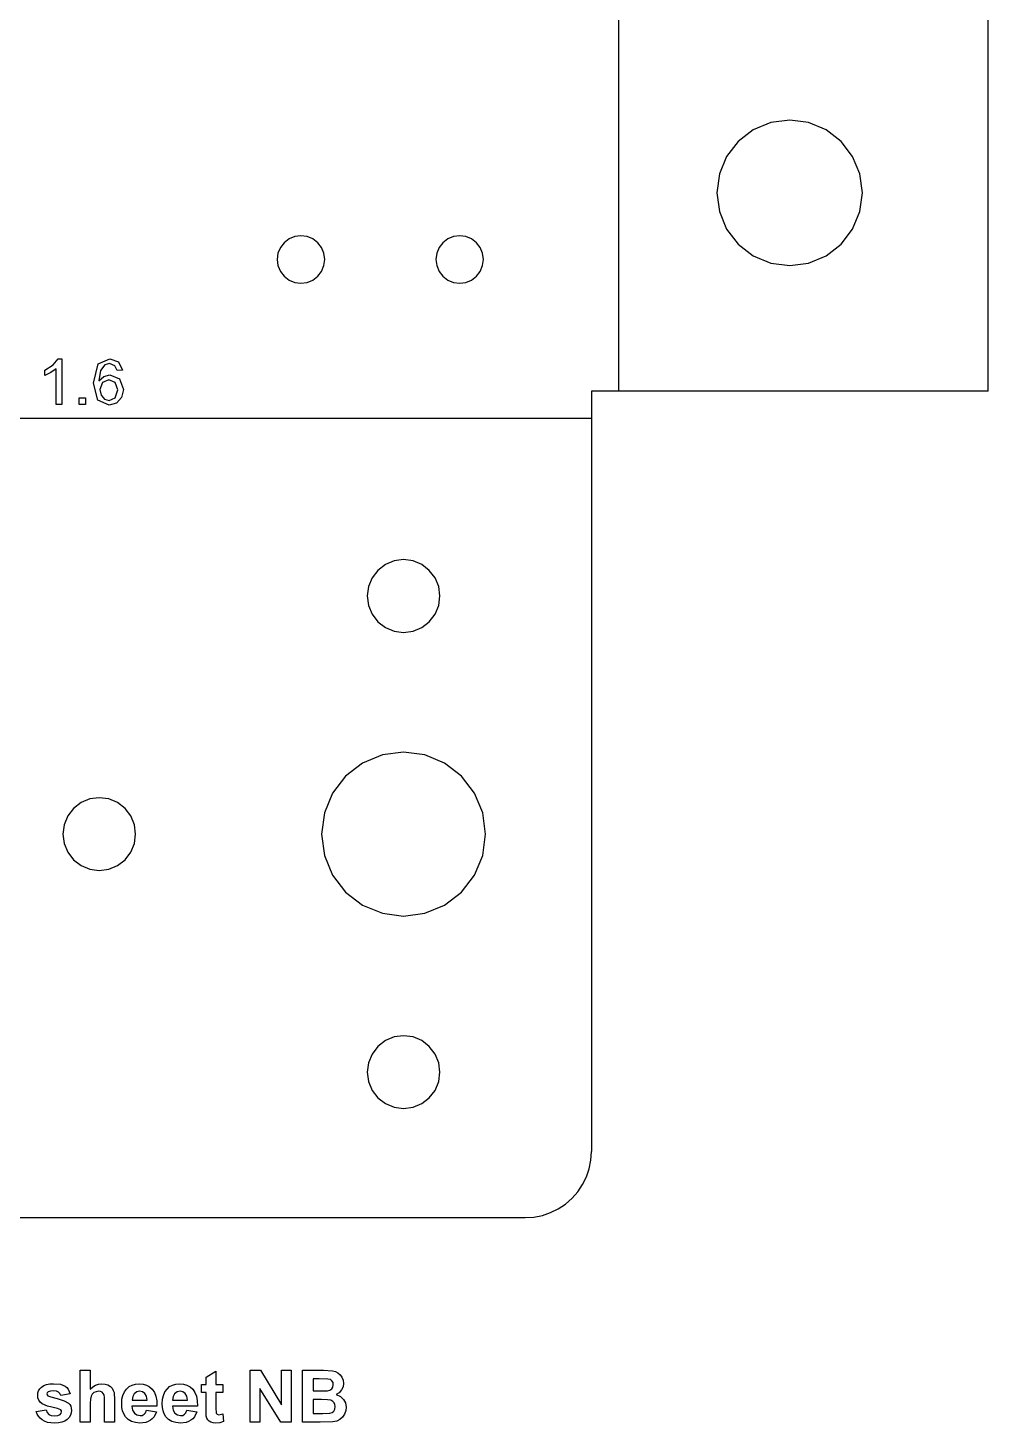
# Model space of a CAD drawing. Header units: millimetres. Extents: x -200 to 3600, y -1100 to 300.
# Drawn here: x -35.1 to 37.5, y -941.4 to -835.9 of the extents above; entities that cross this region are included whole.
import ezdxf

# ---------------------------------------------------------------- set-up
doc = ezdxf.new("R2010")
doc.units = ezdxf.units.MM
doc.layers.add('Layer0', color=7, linetype='CONTINUOUS', true_color=0xffffff)
doc.layers.add('Mild Steel 2.5mm', color=7, linetype='CONTINUOUS', true_color=0xffffff)

msp = doc.modelspace()

# ---------------------------------------------------------------- linework, layer by layer
at = {"layer": 'Layer0'}
for p, q in [((9.59, -413.38), (9.59, -863.38)), ((37.53, -863.38), (37.53, -413.38)), ((19.78, -843.61), (18.64, -844.49)), ((21.1, -843.06), (19.78, -843.61)), ((22.53, -842.88), (21.1, -843.06)), ((23.95, -843.06), (22.53, -842.88)), ((25.28, -843.61), (23.95, -843.06)), ((26.42, -844.49), (25.28, -843.61)), ((18.64, -844.49), (17.76, -845.63)), ((27.29, -845.63), (26.42, -844.49)), ((17.76, -845.63), (17.22, -846.95)), ((27.84, -846.95), (27.29, -845.63)), ((17.22, -846.95), (17.03, -848.38)), ((28.03, -848.38), (27.84, -846.95)), ((17.03, -848.38), (17.22, -849.8)), ((27.84, -849.8), (28.03, -848.38)), ((17.22, -849.8), (17.76, -851.13)), ((27.29, -851.13), (27.84, -849.8)), ((17.76, -851.13), (18.64, -852.27)), ((26.42, -852.27), (27.29, -851.13)), ((-15.69, -852.15), (-15.97, -852.52)), ((-15.31, -851.86), (-15.69, -852.15)), ((-14.88, -851.68), (-15.31, -851.86)), ((-14.41, -851.62), (-14.88, -851.68)), ((-13.95, -851.68), (-14.41, -851.62)), ((-13.51, -851.86), (-13.95, -851.68)), ((-13.14, -852.15), (-13.51, -851.86)), ((-12.86, -852.52), (-13.14, -852.15)), ((-3.69, -852.15), (-3.97, -852.52)), ((-3.31, -851.86), (-3.69, -852.15)), ((-2.88, -851.68), (-3.31, -851.86)), ((-2.41, -851.62), (-2.88, -851.68)), ((-1.95, -851.68), (-2.41, -851.62)), ((-1.51, -851.86), (-1.95, -851.68)), ((-1.14, -852.15), (-1.51, -851.86)), ((-0.86, -852.52), (-1.14, -852.15)), ((18.64, -852.27), (19.78, -853.14)), ((25.28, -853.14), (26.42, -852.27)), ((-16.15, -852.95), (-16.21, -853.42)), ((-15.97, -852.52), (-16.15, -852.95)), ((-12.68, -852.95), (-12.86, -852.52)), ((-12.61, -853.42), (-12.68, -852.95)), ((-4.15, -852.95), (-4.21, -853.42)), ((-3.97, -852.52), (-4.15, -852.95)), ((-0.68, -852.95), (-0.86, -852.52)), ((-0.61, -853.42), (-0.68, -852.95)), ((19.78, -853.14), (21.1, -853.69)), ((23.95, -853.69), (25.28, -853.14)), ((-16.21, -853.42), (-16.15, -853.88)), ((-16.15, -853.88), (-15.97, -854.32)), ((-15.97, -854.32), (-15.69, -854.69)), ((-13.14, -854.69), (-12.86, -854.32)), ((-12.86, -854.32), (-12.68, -853.88)), ((-12.68, -853.88), (-12.61, -853.42)), ((-4.21, -853.42), (-4.15, -853.88)), ((-4.15, -853.88), (-3.97, -854.32)), ((-3.97, -854.32), (-3.69, -854.69)), ((-1.14, -854.69), (-0.86, -854.32)), ((-0.86, -854.32), (-0.68, -853.88)), ((-0.68, -853.88), (-0.61, -853.42)), ((21.1, -853.69), (22.53, -853.88)), ((22.53, -853.88), (23.95, -853.69)), ((-15.69, -854.69), (-15.31, -854.98)), ((-15.31, -854.98), (-14.88, -855.16)), ((-14.88, -855.16), (-14.41, -855.22)), ((-14.41, -855.22), (-13.95, -855.16)), ((-13.95, -855.16), (-13.51, -854.98)), ((-13.51, -854.98), (-13.14, -854.69)), ((-3.69, -854.69), (-3.31, -854.98)), ((-3.31, -854.98), (-2.88, -855.16)), ((-2.88, -855.16), (-2.41, -855.22)), ((-2.41, -855.22), (-1.95, -855.16)), ((-1.95, -855.16), (-1.51, -854.98)), ((-1.51, -854.98), (-1.14, -854.69)), ((-33.77, -861.78), (-33.15, -861.38)), ((-33.77, -862.19), (-33.77, -861.78)), ((-32.92, -861.68), (-33.32, -861.97)), ((-33.15, -861.38), (-32.77, -860.92)), ((-32.92, -864.38), (-32.92, -861.68)), ((-32.77, -860.92), (-32.5, -860.92)), ((-32.5, -860.92), (-32.5, -864.38)), ((-30.1, -862.77), (-29.73, -861.31)), ((-29.73, -861.31), (-28.87, -860.92)), ((-29.56, -861.81), (-29.68, -862.6)), ((-29.25, -861.38), (-29.56, -861.81)), ((-28.89, -861.27), (-29.25, -861.38)), ((-28.47, -861.45), (-28.89, -861.27)), ((-28.87, -860.92), (-28.2, -861.15)), ((-28.31, -861.81), (-28.47, -861.45)), ((-27.89, -861.78), (-28.31, -861.81)), ((-28.2, -861.15), (-27.89, -861.78)), ((-33.32, -861.97), (-33.77, -862.19)), ((-29.77, -864.05), (-30.1, -862.77)), ((-29.68, -862.6), (-29.31, -862.26)), ((-29.42, -862.72), (-29.62, -863.26)), ((-28.93, -862.52), (-29.42, -862.72)), ((-29.31, -862.26), (-28.85, -862.14)), ((-28.45, -862.72), (-28.93, -862.52)), ((-28.85, -862.14), (-28.13, -862.45)), ((-28.26, -863.28), (-28.45, -862.72)), ((-28.13, -862.45), (-27.83, -863.26)), ((-31.18, -864.38), (-31.18, -863.89)), ((-31.18, -863.89), (-30.7, -863.89)), ((-30.7, -863.89), (-30.7, -864.38)), ((-29.62, -863.26), (-29.52, -863.68)), ((-29.52, -863.68), (-29.26, -863.98)), ((-28.91, -864.09), (-28.45, -863.87)), ((-28.45, -863.87), (-28.26, -863.28)), ((-27.97, -863.86), (-28.35, -864.29)), ((-27.83, -863.26), (-27.97, -863.86)), ((7.54, -863.38), (7.54, -865.42)), ((9.59, -863.38), (7.54, -863.38)), ((37.53, -863.38), (9.59, -863.38)), ((-32.5, -864.38), (-32.92, -864.38)), ((-30.7, -864.38), (-31.18, -864.38)), ((-28.91, -864.43), (-29.77, -864.05)), ((-29.26, -863.98), (-28.91, -864.09)), ((-28.35, -864.29), (-28.91, -864.43)), ((-100.86, -865.42), (7.54, -865.42)), ((7.54, -865.42), (7.54, -920.86)), ((-8.03, -876.48), (-8.6, -876.92)), ((-7.37, -876.2), (-8.03, -876.48)), ((-6.66, -876.11), (-7.37, -876.2)), ((-5.94, -876.2), (-6.66, -876.11)), ((-5.28, -876.48), (-5.94, -876.2)), ((-4.71, -876.92), (-5.28, -876.48)), ((-9.04, -877.49), (-9.31, -878.15)), ((-8.6, -876.92), (-9.04, -877.49)), ((-4.27, -877.49), (-4.71, -876.92)), ((-4, -878.15), (-4.27, -877.49)), ((-9.31, -878.15), (-9.41, -878.86)), ((-3.91, -878.86), (-4, -878.15)), ((-9.41, -878.86), (-9.31, -879.57)), ((-9.31, -879.57), (-9.04, -880.24)), ((-4.27, -880.24), (-4, -879.57)), ((-4, -879.57), (-3.91, -878.86)), ((-9.04, -880.24), (-8.6, -880.81)), ((-8.6, -880.81), (-8.03, -881.24)), ((-5.28, -881.24), (-4.71, -880.81)), ((-4.71, -880.81), (-4.27, -880.24)), ((-8.03, -881.24), (-7.37, -881.52)), ((-7.37, -881.52), (-6.66, -881.61)), ((-6.66, -881.61), (-5.94, -881.52)), ((-5.94, -881.52), (-5.28, -881.24)), ((-8.26, -890.87), (-9.76, -891.49)), ((-6.66, -890.66), (-8.26, -890.87)), ((-5.05, -890.87), (-6.66, -890.66)), ((-3.56, -891.49), (-5.05, -890.87)), ((-9.76, -891.49), (-11.04, -892.48)), ((-2.27, -892.48), (-3.56, -891.49)), ((-11.04, -892.48), (-12.03, -893.76)), ((-1.29, -893.76), (-2.27, -892.48)), ((-31.03, -894.48), (-31.6, -894.92)), ((-30.37, -894.2), (-31.03, -894.48)), ((-29.66, -894.11), (-30.37, -894.2)), ((-28.94, -894.2), (-29.66, -894.11)), ((-28.28, -894.48), (-28.94, -894.2)), ((-27.71, -894.92), (-28.28, -894.48)), ((-12.03, -893.76), (-12.64, -895.26)), ((-0.67, -895.26), (-1.29, -893.76)), ((-32.04, -895.49), (-32.31, -896.15)), ((-31.6, -894.92), (-32.04, -895.49)), ((-27.27, -895.49), (-27.71, -894.92)), ((-27, -896.15), (-27.27, -895.49)), ((-12.64, -895.26), (-12.86, -896.86)), ((-0.46, -896.86), (-0.67, -895.26)), ((-32.31, -896.15), (-32.41, -896.86)), ((-26.91, -896.86), (-27, -896.15)), ((-32.41, -896.86), (-32.31, -897.57)), ((-32.31, -897.57), (-32.04, -898.24)), ((-27.27, -898.24), (-27, -897.57)), ((-27, -897.57), (-26.91, -896.86)), ((-12.86, -896.86), (-12.64, -898.47)), ((-0.67, -898.47), (-0.46, -896.86)), ((-32.04, -898.24), (-31.6, -898.81)), ((-27.71, -898.81), (-27.27, -898.24)), ((-12.64, -898.47), (-12.03, -899.96)), ((-1.29, -899.96), (-0.67, -898.47)), ((-31.6, -898.81), (-31.03, -899.24)), ((-31.03, -899.24), (-30.37, -899.52)), ((-30.37, -899.52), (-29.66, -899.61)), ((-29.66, -899.61), (-28.94, -899.52)), ((-28.94, -899.52), (-28.28, -899.24)), ((-28.28, -899.24), (-27.71, -898.81)), ((-12.03, -899.96), (-11.04, -901.25)), ((-2.27, -901.25), (-1.29, -899.96)), ((-11.04, -901.25), (-9.76, -902.23)), ((-3.56, -902.23), (-2.27, -901.25)), ((-9.76, -902.23), (-8.26, -902.85)), ((-8.26, -902.85), (-6.66, -903.06)), ((-6.66, -903.06), (-5.05, -902.85)), ((-5.05, -902.85), (-3.56, -902.23)), ((-7.37, -912.2), (-8.03, -912.48)), ((-6.66, -912.11), (-7.37, -912.2)), ((-5.94, -912.2), (-6.66, -912.11)), ((-5.28, -912.48), (-5.94, -912.2)), ((-9.04, -913.49), (-9.31, -914.15)), ((-8.6, -912.92), (-9.04, -913.49)), ((-8.03, -912.48), (-8.6, -912.92)), ((-4.71, -912.92), (-5.28, -912.48)), ((-4.27, -913.49), (-4.71, -912.92)), ((-4, -914.15), (-4.27, -913.49)), ((-9.31, -914.15), (-9.41, -914.86)), ((-3.91, -914.86), (-4, -914.15)), ((-9.41, -914.86), (-9.31, -915.57)), ((-9.31, -915.57), (-9.04, -916.24)), ((-4.27, -916.24), (-4, -915.57)), ((-4, -915.57), (-3.91, -914.86)), ((-9.04, -916.24), (-8.6, -916.81)), ((-4.71, -916.81), (-4.27, -916.24)), ((-8.6, -916.81), (-8.03, -917.24)), ((-8.03, -917.24), (-7.37, -917.52)), ((-7.37, -917.52), (-6.66, -917.61)), ((-6.66, -917.61), (-5.94, -917.52)), ((-5.94, -917.52), (-5.28, -917.24)), ((-5.28, -917.24), (-4.71, -916.81)), ((7.5, -921.51), (7.54, -920.86)), ((7.37, -922.16), (7.5, -921.51)), ((6.87, -923.36), (7.16, -922.77)), ((7.16, -922.77), (7.37, -922.16)), ((6.08, -924.4), (6.51, -923.9)), ((6.51, -923.9), (6.87, -923.36)), ((5.04, -925.19), (5.59, -924.83)), ((5.59, -924.83), (6.08, -924.4)), ((-95.86, -925.86), (2.54, -925.86)), ((2.54, -925.86), (3.2, -925.82)), ((3.2, -925.82), (3.84, -925.69)), ((3.84, -925.69), (4.46, -925.48)), ((4.46, -925.48), (5.04, -925.19))]:
    msp.add_line(p, q, dxfattribs=at)
at = {"layer": 'Mild Steel 2.5mm'}
for p, q in [((-31.1, -941.33), (-31.1, -937.4)), ((-31.1, -937.4), (-30.34, -937.4)), ((-30.34, -937.4), (-30.34, -938.84)), ((-21.59, -937.91), (-20.84, -937.47)), ((-20.84, -937.47), (-20.84, -938.48)), ((-18.26, -941.33), (-18.26, -937.4)), ((-18.26, -937.4), (-17.48, -937.4)), ((-17.48, -937.4), (-15.88, -940.02)), ((-15.88, -940.02), (-15.88, -937.4)), ((-15.88, -937.4), (-15.14, -937.4)), ((-15.14, -937.4), (-15.14, -941.33)), ((-14.29, -937.4), (-12.72, -937.4)), ((-14.29, -941.33), (-14.29, -937.4)), ((-12.72, -937.4), (-12.03, -937.44)), ((-12.03, -937.44), (-11.81, -937.5)), ((-11.81, -937.5), (-11.62, -937.6)), ((-11.62, -937.6), (-11.45, -937.74)), ((-11.45, -937.74), (-11.31, -937.93)), ((-34.24, -938.95), (-34.15, -938.8)), ((-34.15, -938.8), (-34.02, -938.67)), ((-34.02, -938.67), (-33.85, -938.56)), ((-33.85, -938.56), (-33.65, -938.48)), ((-33.65, -938.48), (-33.4, -938.43)), ((-33.4, -938.43), (-33.11, -938.42)), ((-33.11, -938.42), (-32.6, -938.46)), ((-32.6, -938.46), (-32.4, -938.52)), ((-32.4, -938.52), (-32.24, -938.61)), ((-32.24, -938.61), (-32.11, -938.71)), ((-32.11, -938.71), (-32, -938.84)), ((-30.34, -938.84), (-30.15, -938.66)), ((-30.15, -938.66), (-29.94, -938.52)), ((-29.94, -938.52), (-29.72, -938.44)), ((-29.72, -938.44), (-29.47, -938.42)), ((-29.47, -938.42), (-29.22, -938.44)), ((-29.22, -938.44), (-29, -938.51)), ((-29, -938.51), (-28.82, -938.62)), ((-28.82, -938.62), (-28.69, -938.76)), ((-28.69, -938.76), (-28.6, -938.92)), ((-27.75, -939.04), (-27.59, -938.82)), ((-27.59, -938.82), (-27.39, -938.64)), ((-27.39, -938.64), (-27.17, -938.52)), ((-27.17, -938.52), (-26.92, -938.44)), ((-26.92, -938.44), (-26.65, -938.42)), ((-26.65, -938.42), (-26.35, -938.44)), ((-26.35, -938.44), (-26.08, -938.52)), ((-26.08, -938.52), (-25.85, -938.65)), ((-25.85, -938.65), (-25.65, -938.84)), ((-24.69, -939.04), (-24.53, -938.82)), ((-24.53, -938.82), (-24.34, -938.64)), ((-24.34, -938.64), (-24.11, -938.52)), ((-24.11, -938.52), (-23.87, -938.44)), ((-23.87, -938.44), (-23.6, -938.42)), ((-23.6, -938.42), (-23.29, -938.44)), ((-23.29, -938.44), (-23.03, -938.52)), ((-23.03, -938.52), (-22.79, -938.65)), ((-22.79, -938.65), (-22.59, -938.84)), ((-21.94, -939.08), (-21.94, -938.48)), ((-21.94, -938.48), (-21.59, -938.48)), ((-21.59, -938.48), (-21.59, -937.91)), ((-20.84, -938.48), (-20.32, -938.48)), ((-20.32, -938.48), (-20.32, -939.08)), ((-15.93, -941.33), (-17.52, -938.77)), ((-17.52, -938.77), (-17.52, -941.33)), ((-13.5, -938.05), (-13.5, -938.96)), ((-13.04, -938.05), (-13.5, -938.05)), ((-12.37, -938.07), (-13.04, -938.05)), ((-12.19, -938.11), (-12.37, -938.07)), ((-12.22, -938.9), (-12.08, -938.81)), ((-12.07, -938.2), (-12.19, -938.11)), ((-12.08, -938.81), (-12, -938.67)), ((-11.99, -938.33), (-12.07, -938.2)), ((-12, -938.67), (-11.97, -938.5)), ((-11.97, -938.5), (-11.99, -938.33)), ((-11.23, -938.65), (-11.34, -938.89)), ((-11.31, -937.93), (-11.22, -938.14)), ((-11.19, -938.39), (-11.23, -938.65)), ((-11.22, -938.14), (-11.19, -938.39)), ((-34.31, -939.29), (-34.29, -939.11)), ((-34.29, -939.49), (-34.31, -939.29)), ((-34.29, -939.11), (-34.24, -938.95)), ((-34.23, -939.66), (-34.29, -939.49)), ((-34.12, -939.81), (-34.23, -939.66)), ((-33.97, -939.93), (-34.12, -939.81)), ((-33.59, -939.11), (-33.61, -939.19)), ((-33.61, -939.19), (-33.59, -939.27)), ((-33.53, -939.04), (-33.59, -939.11)), ((-33.59, -939.27), (-33.54, -939.33)), ((-33.54, -939.33), (-33.31, -939.42)), ((-33.35, -938.98), (-33.53, -939.04)), ((-33.1, -938.96), (-33.35, -938.98)), ((-33.31, -939.42), (-32.83, -939.54)), ((-32.89, -938.98), (-33.1, -938.96)), ((-32.73, -939.05), (-32.89, -938.98)), ((-32.83, -939.54), (-32.32, -939.7)), ((-32.63, -939.15), (-32.73, -939.05)), ((-32.56, -939.3), (-32.63, -939.15)), ((-31.85, -939.17), (-32.56, -939.3)), ((-32.32, -939.7), (-31.99, -939.88)), ((-32, -938.84), (-31.85, -939.17)), ((-31.99, -939.88), (-31.89, -939.99)), ((-30.33, -939.59), (-30.34, -939.9)), ((-30.27, -939.36), (-30.33, -939.59)), ((-30.19, -939.2), (-30.27, -939.36)), ((-30.06, -939.08), (-30.19, -939.2)), ((-29.9, -939.02), (-30.06, -939.08)), ((-29.72, -938.99), (-29.9, -939.02)), ((-29.57, -939.01), (-29.72, -938.99)), ((-29.45, -939.06), (-29.57, -939.01)), ((-29.36, -939.15), (-29.45, -939.06)), ((-29.3, -939.26), (-29.36, -939.15)), ((-29.27, -939.46), (-29.3, -939.26)), ((-29.26, -939.82), (-29.27, -939.46)), ((-29.26, -941.33), (-29.26, -939.82)), ((-28.6, -938.92), (-28.54, -939.09)), ((-28.54, -939.09), (-28.5, -939.66)), ((-28.5, -939.66), (-28.5, -941.33)), ((-27.96, -939.93), (-27.94, -939.59)), ((-27.94, -939.59), (-27.87, -939.3)), ((-27.87, -939.3), (-27.75, -939.04)), ((-27.13, -939.38), (-27.17, -939.66)), ((-27.17, -939.66), (-26.05, -939.66)), ((-27.01, -939.17), (-27.13, -939.38)), ((-26.83, -939.04), (-27.01, -939.17)), ((-26.61, -938.99), (-26.83, -939.04)), ((-26.39, -939.04), (-26.61, -938.99)), ((-26.21, -939.16), (-26.39, -939.04)), ((-26.09, -939.37), (-26.21, -939.16)), ((-26.05, -939.66), (-26.09, -939.37)), ((-25.65, -938.84), (-25.49, -939.07)), ((-25.49, -939.07), (-25.38, -939.37)), ((-25.38, -939.37), (-25.31, -939.72)), ((-25.31, -939.72), (-25.3, -940.12)), ((-24.9, -939.93), (-24.88, -939.59)), ((-24.88, -939.59), (-24.81, -939.3)), ((-24.81, -939.3), (-24.69, -939.04)), ((-24.08, -939.38), (-24.12, -939.66)), ((-24.12, -939.66), (-22.99, -939.66)), ((-23.96, -939.17), (-24.08, -939.38)), ((-23.78, -939.04), (-23.96, -939.17)), ((-23.55, -938.99), (-23.78, -939.04)), ((-23.34, -939.04), (-23.55, -938.99)), ((-23.16, -939.16), (-23.34, -939.04)), ((-23.04, -939.37), (-23.16, -939.16)), ((-22.99, -939.66), (-23.04, -939.37)), ((-22.59, -938.84), (-22.43, -939.07)), ((-22.43, -939.07), (-22.32, -939.37)), ((-22.32, -939.37), (-22.26, -939.72)), ((-22.26, -939.72), (-22.24, -940.12)), ((-21.59, -939.08), (-21.94, -939.08)), ((-21.59, -940.32), (-21.59, -939.08)), ((-20.32, -939.08), (-20.84, -939.08)), ((-20.84, -939.08), (-20.84, -940.23)), ((-13.5, -938.96), (-12.98, -938.96)), ((-13.5, -939.62), (-13.5, -940.67)), ((-12.86, -939.62), (-13.5, -939.62)), ((-12.98, -938.96), (-12.4, -938.95)), ((-12.41, -939.63), (-12.86, -939.62)), ((-12.16, -939.67), (-12.41, -939.63)), ((-12.4, -938.95), (-12.22, -938.9)), ((-12.01, -939.75), (-12.16, -939.67)), ((-11.91, -939.85), (-12.01, -939.75)), ((-11.84, -939.99), (-11.91, -939.85)), ((-11.52, -939.1), (-11.75, -939.24)), ((-11.75, -939.24), (-11.43, -939.38)), ((-11.34, -938.89), (-11.52, -939.1)), ((-11.43, -939.38), (-11.19, -939.6)), ((-11.19, -939.6), (-11.05, -939.87)), ((-11.05, -939.87), (-11, -940.19)), ((-34.42, -940.52), (-33.66, -940.4)), ((-34.35, -940.71), (-34.42, -940.52)), ((-34.25, -940.88), (-34.35, -940.71)), ((-34.13, -941.03), (-34.25, -940.88)), ((-33.56, -940.11), (-33.97, -939.93)), ((-33.66, -940.4), (-33.59, -940.6)), ((-33.59, -940.6), (-33.46, -940.74)), ((-32.82, -940.3), (-33.56, -940.11)), ((-33.46, -940.74), (-33.29, -940.82)), ((-33.29, -940.82), (-33.05, -940.85)), ((-33.05, -940.85), (-32.79, -940.82)), ((-32.56, -940.4), (-32.82, -940.3)), ((-32.79, -940.82), (-32.61, -940.74)), ((-32.61, -940.74), (-32.54, -940.65)), ((-32.52, -940.46), (-32.56, -940.4)), ((-32.54, -940.65), (-32.51, -940.54)), ((-32.51, -940.54), (-32.52, -940.46)), ((-31.84, -940.8), (-31.94, -940.96)), ((-31.89, -939.99), (-31.81, -940.12)), ((-31.77, -940.63), (-31.84, -940.8)), ((-31.81, -940.12), (-31.77, -940.27)), ((-31.77, -940.27), (-31.75, -940.44)), ((-31.75, -940.44), (-31.77, -940.63)), ((-30.34, -939.9), (-30.34, -941.33)), ((-27.94, -940.21), (-27.96, -939.93)), ((-27.89, -940.47), (-27.94, -940.21)), ((-27.8, -940.7), (-27.89, -940.47)), ((-27.68, -940.91), (-27.8, -940.7)), ((-27.47, -941.12), (-27.68, -940.91)), ((-25.3, -940.12), (-27.19, -940.12)), ((-27.19, -940.12), (-27.14, -940.42)), ((-27.14, -940.42), (-27, -940.64)), ((-27, -940.64), (-26.81, -940.78)), ((-26.81, -940.78), (-26.57, -940.83)), ((-26.57, -940.83), (-26.41, -940.81)), ((-26.41, -940.81), (-26.27, -940.73)), ((-26.27, -940.73), (-26.16, -940.61)), ((-26.16, -940.61), (-26.09, -940.42)), ((-26.09, -940.42), (-25.34, -940.55)), ((-25.52, -940.91), (-25.65, -941.06)), ((-25.34, -940.55), (-25.52, -940.91)), ((-24.89, -940.21), (-24.9, -939.93)), ((-24.83, -940.47), (-24.89, -940.21)), ((-24.74, -940.7), (-24.83, -940.47)), ((-24.62, -940.91), (-24.74, -940.7)), ((-24.42, -941.12), (-24.62, -940.91)), ((-22.24, -940.12), (-24.13, -940.12)), ((-24.13, -940.12), (-24.08, -940.42)), ((-24.08, -940.42), (-23.95, -940.64)), ((-23.95, -940.64), (-23.75, -940.78)), ((-23.75, -940.78), (-23.51, -940.83)), ((-23.51, -940.83), (-23.35, -940.81)), ((-23.35, -940.81), (-23.22, -940.73)), ((-23.22, -940.73), (-23.11, -940.61)), ((-23.11, -940.61), (-23.03, -940.42)), ((-23.03, -940.42), (-22.28, -940.55)), ((-22.47, -940.91), (-22.59, -941.06)), ((-22.28, -940.55), (-22.47, -940.91)), ((-21.57, -940.86), (-21.59, -940.32)), ((-21.53, -941.02), (-21.57, -940.86)), ((-20.84, -940.23), (-20.82, -940.64)), ((-20.82, -940.64), (-20.75, -940.73)), ((-20.75, -940.73), (-20.63, -940.77)), ((-20.63, -940.77), (-20.32, -940.7)), ((-20.32, -940.7), (-20.26, -941.28)), ((-13.5, -940.67), (-12.77, -940.67)), ((-12.77, -940.67), (-12.22, -940.64)), ((-12.22, -940.64), (-12.06, -940.59)), ((-12.06, -940.59), (-11.93, -940.49)), ((-11.93, -940.49), (-11.85, -940.34)), ((-11.85, -940.34), (-11.82, -940.15)), ((-11.82, -940.15), (-11.84, -939.99)), ((-11.13, -940.71), (-11.27, -940.94)), ((-11.03, -940.45), (-11.13, -940.71)), ((-11, -940.19), (-11.03, -940.45)), ((-33.97, -941.16), (-34.13, -941.03)), ((-33.79, -941.26), (-33.97, -941.16)), ((-33.57, -941.34), (-33.79, -941.26)), ((-33.33, -941.38), (-33.57, -941.34)), ((-33.05, -941.39), (-33.33, -941.38)), ((-32.75, -941.38), (-33.05, -941.39)), ((-32.49, -941.32), (-32.75, -941.38)), ((-32.26, -941.24), (-32.49, -941.32)), ((-32.08, -941.11), (-32.26, -941.24)), ((-31.94, -940.96), (-32.08, -941.11)), ((-30.34, -941.33), (-31.1, -941.33)), ((-28.5, -941.33), (-29.26, -941.33)), ((-27.22, -941.27), (-27.47, -941.12)), ((-26.92, -941.36), (-27.22, -941.27)), ((-26.58, -941.39), (-26.92, -941.36)), ((-26.15, -941.34), (-26.58, -941.39)), ((-25.96, -941.27), (-26.15, -941.34)), ((-25.79, -941.18), (-25.96, -941.27)), ((-25.65, -941.06), (-25.79, -941.18)), ((-24.17, -941.27), (-24.42, -941.12)), ((-23.87, -941.36), (-24.17, -941.27)), ((-23.52, -941.39), (-23.87, -941.36)), ((-23.09, -941.34), (-23.52, -941.39)), ((-22.91, -941.27), (-23.09, -941.34)), ((-22.74, -941.18), (-22.91, -941.27)), ((-22.59, -941.06), (-22.74, -941.18)), ((-21.46, -941.15), (-21.53, -941.02)), ((-21.36, -941.25), (-21.46, -941.15)), ((-21.22, -941.33), (-21.36, -941.25)), ((-21.05, -941.38), (-21.22, -941.33)), ((-20.85, -941.39), (-21.05, -941.38)), ((-20.54, -941.37), (-20.85, -941.39)), ((-20.26, -941.28), (-20.54, -941.37)), ((-17.52, -941.33), (-18.26, -941.33)), ((-15.14, -941.33), (-15.93, -941.33)), ((-12.96, -941.33), (-14.29, -941.33)), ((-12, -941.3), (-12.96, -941.33)), ((-11.71, -941.24), (-12, -941.3)), ((-11.47, -941.12), (-11.71, -941.24)), ((-11.27, -940.94), (-11.47, -941.12))]:
    msp.add_line(p, q, dxfattribs=at)

doc.saveas('drawing.dxf')
